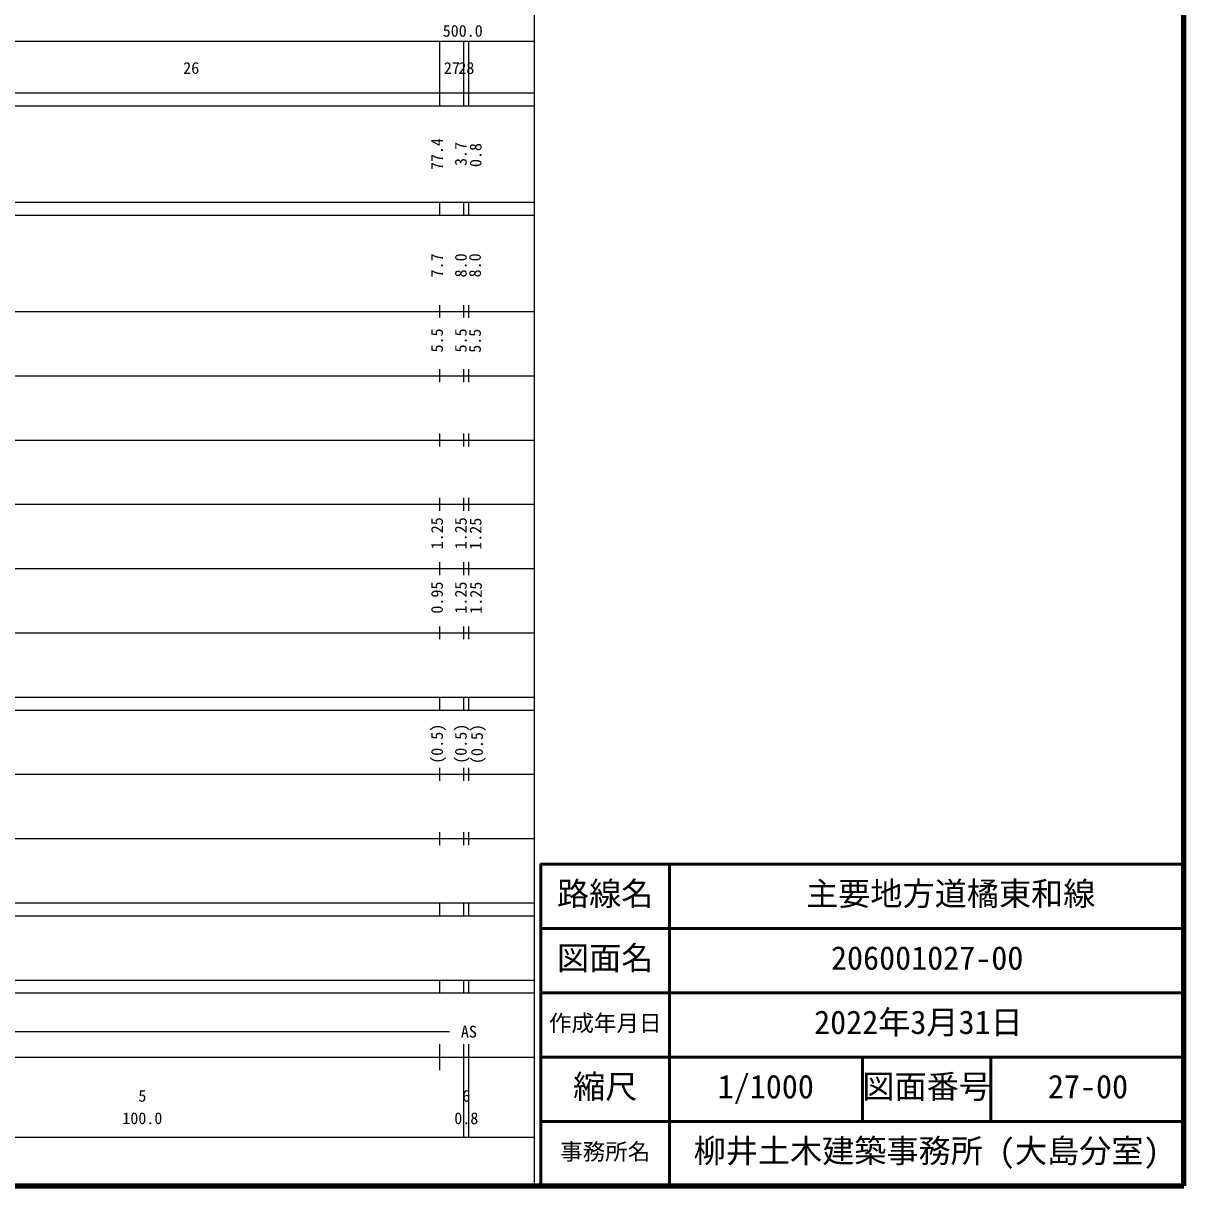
# Model space of a CAD drawing. Units: millimetres, scale not verified. Extents: x 40000 to 680000, y 20000 to 380000.
# Drawn here: x 499470 to 680000, y 20000 to 200835 of the extents above; entities that cross this region are included whole.
import ezdxf
from ezdxf.enums import TextEntityAlignment as Align

# ---------------------------------------------------------------- set-up
doc = ezdxf.new("R2010")
doc.units = ezdxf.units.MM
doc.header["$LTSCALE"] = 1000
for name, color, linetype, lineweight in [('M-TTL', 2, 'Continuous', 140), ('M-TTL-BAND', 7, 'Continuous', 25), ('M-TTL-FRAM', 2, 'Continuous', 50), ('M-TTL-LINE', 7, 'Continuous', 50)]:
    doc.layers.add(name, color=color, linetype=linetype, lineweight=lineweight)
doc.layers.add('M-TTL-TXT', color=7, linetype='Continuous')
doc.styles.add('ＭＳ ゴシック', font='')
doc.styles.get('ＭＳ ゴシック').set_extended_font_data('MS Gothic')

msp = doc.modelspace()

# ---------------------------------------------------------------- linework, layer by layer
at = {"layer": 'M-TTL'}
for p, q in [((680000, 20000), (680000, 380000)), ((40000, 20000), (680000, 20000))]:
    msp.add_line(p, q, dxfattribs=at)
at = {"layer": 'M-TTL-BAND'}
for p, q in [((579000, 20000), (579000, 370000)), ((579000, 198000), (68000, 198000)), ((564300, 188000), (564300, 198000)), ((568000, 188000), (568000, 198000)), ((568800, 188000), (568800, 198000)), ((40000, 190000), (579000, 190000)), ((40000, 188000), (579000, 188000)), ((40000, 173000), (579000, 173000)), ((564300, 171000), (564300, 173000)), ((568000, 171000), (568000, 173000)), ((568800, 171000), (568800, 173000)), ((40000, 171000), (579000, 171000)), ((40000, 156000), (579000, 156000)), ((564300, 155000), (564300, 157000)), ((568000, 155000), (568000, 157000)), ((568800, 155000), (568800, 157000)), ((564300, 145000), (564300, 147000)), ((568000, 145000), (568000, 147000)), ((568800, 145000), (568800, 147000)), ((46000, 146000), (579000, 146000)), ((52000, 136000), (579000, 136000)), ((564300, 135000), (564300, 137000)), ((568000, 135000), (568000, 137000)), ((568800, 135000), (568800, 137000)), ((564300, 125000), (564300, 127000)), ((568000, 125000), (568000, 127000)), ((568800, 125000), (568800, 127000)), ((46000, 126000), (579000, 126000)), ((52000, 116000), (579000, 116000)), ((564300, 115000), (564300, 117000)), ((568000, 115000), (568000, 117000)), ((568800, 115000), (568800, 117000)), ((564300, 105000), (564300, 107000)), ((568000, 105000), (568000, 107000)), ((568800, 105000), (568800, 107000)), ((46000, 106000), (579000, 106000)), ((40000, 96000), (579000, 96000)), ((564300, 94000), (564300, 96000)), ((568000, 94000), (568000, 96000)), ((568800, 94000), (568800, 96000)), ((40000, 94000), (579000, 94000)), ((564300, 83000), (564300, 85000)), ((568000, 83000), (568000, 85000)), ((568800, 83000), (568800, 85000)), ((49000, 84000), (579000, 84000)), ((564300, 73000), (564300, 75000)), ((568000, 73000), (568000, 75000)), ((568800, 73000), (568800, 75000)), ((40000, 74000), (579000, 74000)), ((40000, 64000), (579000, 64000)), ((564300, 62000), (564300, 64000)), ((568000, 62000), (568000, 64000)), ((568800, 62000), (568800, 64000)), ((40000, 62000), (579000, 62000)), ((40000, 52000), (579000, 52000)), ((564300, 50000), (564300, 52000)), ((568000, 50000), (568000, 52000)), ((568800, 50000), (568800, 52000)), ((40000, 50000), (579000, 50000)), ((71000, 44000), (565800, 44000)), ((564300, 38000), (564300, 42000)), ((568000, 27500), (568000, 42000)), ((568800, 27500), (568800, 42000)), ((40000, 40000), (579000, 40000)), ((579000, 27500), (68000, 27500))]:
    msp.add_line(p, q, dxfattribs=at)
at = {"layer": 'M-TTL-FRAM'}
msp.add_lwpolyline([(680000, 70000), (580000, 70000), (580000, 20000)], dxfattribs=at)
at = {"layer": 'M-TTL-LINE'}
for p, q in [((600000, 70000), (600000, 20000)), ((680000, 60000), (580000, 60000)), ((680000, 50000), (580000, 50000)), ((680000, 40000), (580000, 40000)), ((630000, 40000), (630000, 30000)), ((650000, 40000), (650000, 30000)), ((680000, 30000), (580000, 30000))]:
    msp.add_line(p, q, dxfattribs=at)

# ---------------------------------------------------------------- texts
at = {"layer": 'M-TTL-BAND', "style": 'ＭＳ ゴシック'}
for s, p in [('500.0', (564719, 198195)), ('26', (524350, 192405)), ('27', (564900, 192405)), ('28', (567150, 192405)), ('AS', (567550, 42500)), ('5', (517375, 32523)), ('6', (567775, 32523)), ('100.0', (514875, 29033)), ('0.8', (566525, 29033))]:
    msp.add_text(s, height=1833, dxfattribs=at).set_placement(p, align=Align.BOTTOM_LEFT)
for s, p in [('77.4', (565300, 178000)), ('3.7', (569000, 178625)), ('0.8', (571302, 178460)), ('7.7', (565300, 161299)), ('8.0', (569000, 161299)), ('8.0', (571203, 161305)), ('5.5', (565300, 149625)), ('5.5', (569000, 149625)), ('5.5', (571200, 149571)), ('1.25', (565300, 119000)), ('1.25', (569000, 119000)), ('1.25', (571291, 118928)), ('0.95', (565300, 109000)), ('1.25', (569000, 109000)), ('1.25', (571346, 108978)), ('(0.5)', (565300, 85639)), ('(0.5)', (569000, 85639)), ('(0.5)', (571513, 85584))]:
    msp.add_text(s, height=1833, rotation=90, dxfattribs=at).set_placement(p, align=Align.BOTTOM_LEFT)
at = {"layer": 'M-TTL-TXT', "style": 'ＭＳ ゴシック'}
for s, height, p in [('路線名', 3666, (582500, 62500)), ('主要地方道橘東和線 ', 3666, (621250, 62500)), ('図面名', 3666, (582500, 52500)), ('206001027-00', 3666, (625125, 52500)), ('2022年3月31日', 3666, (622500, 42500)), ('作成年月日', 2566, (581250, 43250)), ('縮尺', 3666, (585000, 32500)), ('1/1000', 3666, (607500, 32500)), ('図面番号', 3666, (630000, 32500)), ('27-00', 3666, (658875, 32500)), ('柳井土木建築事務所 (大島分室)', 3666, (603750, 22500)), ('事務所名', 2566, (583000, 23250))]:
    msp.add_text(s, height=height, dxfattribs=at).set_placement(p, align=Align.BOTTOM_LEFT)

doc.saveas('drawing.dxf')
